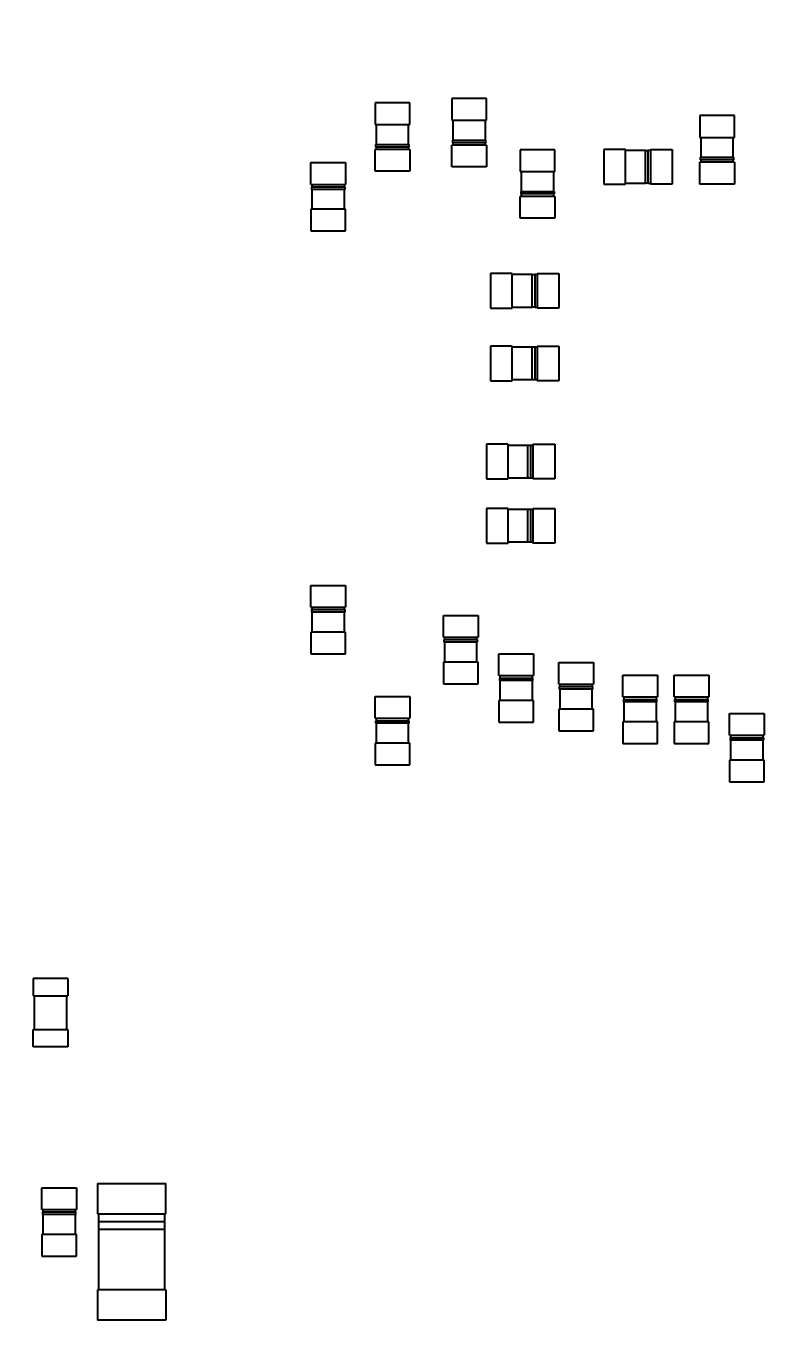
# Model space of a CAD drawing. Header units: millimetres. Extents: x 461 to 1302, y 117 to 711.
# Drawn here: x 1035.3 to 1070.6, y 512.7 to 573.3 of the extents above; entities that cross this region are included whole.
import ezdxf

# ---------------------------------------------------------------- set-up
doc = ezdxf.new("R2010")
doc.units = ezdxf.units.MM
doc.layers.get('0').update_dxf_attribs({"lineweight": 50})
doc.styles.add('GOST-2.304_Type-B_italic', font='')
doc.styles.get('GOST-2.304_Type-B_italic').set_extended_font_data('GOST Common', italic=True)
doc.dimstyles.new('ISO-25', dxfattribs={"dimtxt": 2.5, "dimasz": 2.5, "dimexe": 1.25, "dimexo": 0.625, "dimtad": 1, "dimtxsty": 'Standard', "dimcen": 2.5, "dimadec": 0, "dimazin": 0, "dimtfac": 1, "dimtmove": 0, "dimatfit": 3, "dimfxl": 1, "dimarcsym": 0})

# ---------------------------------------------------------------- blocks, each defined once
blk = doc.blocks.new('_Open30')
at = {"color": 0, "linetype": 'ByBlock', "lineweight": -2}
for p, q in [((-1, 0.268), (0, 0)), ((0, 0), (-1, -0.268)), ((0, 0), (-1, 0))]:
    blk.add_line(p, q, dxfattribs=at)
blk = doc.blocks.new('*D58')
at = {"color": 0, "lineweight": -2, "transparency": 16777216}
for p, q in [((948.599, 537.973), (948.599, 693.937)), ((1213.414, 641.524), (1213.414, 693.937)), ((1209.414, 692.687), (952.599, 692.687))]:
    blk.add_line(p, q, dxfattribs=at)
at = {"layer": 'Defpoints', "color": 0, "lineweight": 20, "transparency": 16777216}
for p in [(948.599, 692.687), (1213.414, 640.899), (948.599, 537.348)]:
    blk.add_point(p, dxfattribs=at)
at = {"color": 0, "lineweight": -2, "transparency": 16777216, "xscale": 4, "yscale": 4, "zscale": 4, "rotation": 180}
blk.add_blockref('_Open30', (948.599, 692.687), dxfattribs=at)
at = {"color": 0, "lineweight": -2, "transparency": 16777216, "xscale": 4, "yscale": 4, "zscale": 4}
blk.add_blockref('_Open30', (1213.414, 692.687), dxfattribs=at)
at = {"color": 0, "lineweight": 20, "transparency": 16777216, "insert": (1081.006, 695.312), "char_height": 4, "attachment_point": 5, "style": 'GOST-2.304_Type-B_italic'}
blk.add_mtext('133*', dxfattribs=at)

msp = doc.modelspace()

# ---------------------------------------------------------------- linework, layer by layer
at = {"color": 7, "linetype": 'Continuous', "lineweight": 25}
for p, q in [((1051.634, 569.705), (1051.634, 568.689)), ((1053.258, 569.705), (1051.634, 569.705)), ((1053.258, 568.689), (1053.258, 569.705)), ((1055.234, 569.905), (1055.234, 568.889)), ((1056.858, 569.905), (1055.234, 569.905)), ((1056.858, 568.889), (1056.858, 569.905)), ((1066.834, 569.105), (1066.834, 568.089)), ((1068.458, 569.105), (1066.834, 569.105)), ((1068.458, 568.089), (1068.458, 569.105)), ((1051.634, 568.689), (1053.258, 568.689)), ((1051.684, 568.689), (1051.684, 567.755)), ((1053.208, 567.755), (1053.208, 568.689)), ((1055.234, 568.889), (1056.858, 568.889)), ((1055.284, 568.889), (1055.284, 567.955)), ((1056.808, 567.955), (1056.808, 568.889)), ((1055.278, 567.837), (1055.278, 567.955)), ((1055.278, 567.955), (1056.814, 567.955)), ((1055.278, 567.955), (1055.284, 567.955)), ((1056.814, 567.955), (1056.814, 567.837)), ((1066.834, 568.089), (1068.458, 568.089)), ((1066.884, 568.089), (1066.884, 567.155)), ((1068.408, 567.155), (1068.408, 568.089)), ((1053.258, 567.521), (1051.634, 567.521)), ((1051.634, 566.505), (1051.634, 567.521)), ((1051.678, 567.637), (1051.678, 567.755)), ((1051.678, 567.755), (1053.214, 567.755)), ((1051.678, 567.755), (1051.684, 567.755)), ((1053.214, 567.637), (1051.678, 567.637)), ((1051.678, 567.637), (1051.684, 567.637)), ((1051.684, 567.637), (1051.684, 567.521)), ((1053.208, 567.521), (1053.208, 567.637)), ((1053.214, 567.755), (1053.214, 567.637)), ((1053.258, 567.521), (1053.258, 566.505)), ((1056.858, 567.721), (1055.234, 567.721)), ((1055.234, 566.705), (1055.234, 567.721)), ((1056.814, 567.837), (1055.278, 567.837)), ((1055.278, 567.837), (1055.284, 567.837)), ((1055.284, 567.837), (1055.284, 567.721)), ((1056.808, 567.721), (1056.808, 567.837)), ((1056.858, 567.721), (1056.858, 566.705)), ((1058.434, 567.505), (1058.434, 566.489)), ((1060.058, 567.505), (1058.434, 567.505)), ((1060.058, 566.489), (1060.058, 567.505)), ((1062.341, 567.517), (1062.341, 565.893)), ((1063.357, 567.517), (1062.341, 567.517)), ((1063.357, 565.893), (1063.357, 567.517)), ((1064.291, 567.467), (1063.357, 567.467)), ((1064.291, 567.473), (1064.409, 567.473)), ((1064.291, 565.937), (1064.291, 567.473)), ((1064.409, 567.473), (1064.409, 565.937)), ((1064.525, 567.467), (1064.409, 567.467)), ((1064.525, 567.517), (1064.525, 565.893)), ((1064.525, 567.517), (1065.541, 567.517)), ((1065.541, 567.517), (1065.541, 565.893)), ((1048.634, 566.905), (1050.258, 566.905)), ((1048.634, 565.889), (1048.634, 566.905)), ((1050.258, 566.905), (1050.258, 565.889)), ((1056.858, 566.705), (1055.234, 566.705)), ((1068.458, 566.921), (1066.834, 566.921)), ((1066.834, 565.905), (1066.834, 566.921)), ((1066.878, 567.037), (1066.878, 567.155)), ((1066.878, 567.155), (1068.414, 567.155)), ((1066.878, 567.155), (1066.884, 567.155)), ((1068.414, 567.037), (1066.878, 567.037)), ((1066.878, 567.037), (1066.884, 567.037)), ((1066.884, 567.037), (1066.884, 566.921)), ((1068.408, 566.921), (1068.408, 567.037)), ((1068.414, 567.155), (1068.414, 567.037)), ((1068.458, 566.921), (1068.458, 565.905)), ((1053.258, 566.505), (1051.634, 566.505)), ((1058.434, 566.489), (1060.058, 566.489)), ((1058.484, 566.489), (1058.484, 565.555)), ((1060.008, 565.555), (1060.008, 566.489)), ((1048.634, 565.889), (1050.258, 565.889)), ((1048.678, 565.773), (1050.214, 565.773)), ((1048.678, 565.655), (1048.678, 565.773)), ((1050.214, 565.655), (1048.678, 565.655)), ((1048.684, 565.889), (1048.684, 565.773)), ((1048.684, 565.655), (1048.684, 564.721)), ((1050.208, 565.773), (1050.208, 565.889)), ((1050.214, 565.773), (1050.208, 565.773)), ((1050.208, 564.721), (1050.208, 565.655)), ((1050.214, 565.655), (1050.208, 565.655)), ((1050.214, 565.773), (1050.214, 565.655)), ((1058.478, 565.437), (1058.478, 565.555)), ((1058.478, 565.555), (1060.014, 565.555)), ((1058.478, 565.555), (1058.484, 565.555)), ((1060.014, 565.437), (1058.478, 565.437)), ((1058.478, 565.437), (1058.484, 565.437)), ((1058.484, 565.437), (1058.484, 565.321)), ((1060.008, 565.321), (1060.008, 565.437)), ((1060.014, 565.555), (1060.014, 565.437)), ((1062.341, 565.893), (1063.357, 565.893)), ((1063.357, 565.943), (1064.291, 565.943)), ((1064.409, 565.937), (1064.291, 565.937)), ((1064.409, 565.943), (1064.525, 565.943)), ((1065.541, 565.893), (1064.525, 565.893)), ((1068.458, 565.905), (1066.834, 565.905)), ((1060.058, 565.321), (1058.434, 565.321)), ((1058.434, 564.305), (1058.434, 565.321)), ((1060.058, 565.321), (1060.058, 564.305)), ((1050.258, 564.721), (1048.634, 564.721)), ((1048.634, 564.721), (1048.634, 563.705)), ((1050.258, 563.705), (1050.258, 564.721)), ((1060.058, 564.305), (1058.434, 564.305)), ((1048.634, 563.705), (1050.258, 563.705)), ((1057.046, 561.717), (1057.046, 560.093)), ((1058.062, 561.717), (1057.046, 561.717)), ((1058.062, 560.093), (1058.062, 561.717)), ((1058.996, 561.667), (1058.062, 561.667)), ((1058.996, 561.673), (1059.114, 561.673)), ((1058.996, 560.137), (1058.996, 561.673)), ((1059.114, 561.673), (1059.114, 560.137)), ((1059.23, 561.667), (1059.114, 561.667)), ((1059.23, 561.717), (1059.23, 560.093)), ((1059.23, 561.717), (1060.246, 561.717)), ((1060.246, 561.717), (1060.246, 560.093)), ((1057.046, 560.093), (1058.062, 560.093)), ((1058.062, 560.143), (1058.996, 560.143)), ((1059.114, 560.137), (1058.996, 560.137)), ((1059.114, 560.143), (1059.23, 560.143)), ((1060.246, 560.093), (1059.23, 560.093)), ((1057.046, 558.317), (1057.046, 556.693)), ((1058.062, 558.317), (1057.046, 558.317)), ((1058.062, 556.693), (1058.062, 558.317)), ((1058.996, 558.267), (1058.062, 558.267)), ((1058.996, 558.273), (1059.114, 558.273)), ((1058.996, 556.737), (1058.996, 558.273)), ((1059.114, 558.273), (1059.114, 556.737)), ((1059.23, 558.267), (1059.114, 558.267)), ((1059.23, 558.317), (1059.23, 556.693)), ((1059.23, 558.317), (1060.246, 558.317)), ((1060.246, 558.317), (1060.246, 556.693)), ((1057.046, 556.693), (1058.062, 556.693)), ((1058.062, 556.743), (1058.996, 556.743)), ((1059.114, 556.737), (1058.996, 556.737)), ((1059.114, 556.743), (1059.23, 556.743)), ((1060.246, 556.693), (1059.23, 556.693)), ((1056.846, 553.717), (1056.846, 552.093)), ((1057.862, 553.717), (1056.846, 553.717)), ((1057.862, 552.093), (1057.862, 553.717)), ((1058.796, 553.667), (1057.862, 553.667)), ((1058.796, 552.137), (1058.796, 553.673)), ((1058.796, 553.673), (1058.914, 553.673)), ((1058.914, 553.673), (1058.914, 552.137)), ((1059.03, 553.667), (1058.914, 553.667)), ((1059.03, 553.717), (1059.03, 552.093)), ((1059.03, 553.717), (1060.046, 553.717)), ((1060.046, 553.717), (1060.046, 552.093)), ((1057.862, 552.143), (1058.796, 552.143)), ((1058.914, 552.137), (1058.796, 552.137)), ((1058.914, 552.143), (1059.03, 552.143)), ((1056.846, 552.093), (1057.862, 552.093)), ((1060.046, 552.093), (1059.03, 552.093)), ((1056.846, 550.717), (1056.846, 549.093)), ((1057.862, 550.717), (1056.846, 550.717)), ((1057.862, 549.093), (1057.862, 550.717)), ((1058.796, 550.667), (1057.862, 550.667)), ((1058.796, 550.673), (1058.914, 550.673)), ((1058.796, 549.137), (1058.796, 550.673)), ((1058.914, 550.673), (1058.914, 549.137)), ((1059.03, 550.667), (1058.914, 550.667)), ((1059.03, 550.717), (1059.03, 549.093)), ((1059.03, 550.717), (1060.046, 550.717)), ((1060.046, 550.717), (1060.046, 549.093)), ((1056.846, 549.093), (1057.862, 549.093)), ((1057.862, 549.143), (1058.796, 549.143)), ((1058.914, 549.137), (1058.796, 549.137)), ((1058.914, 549.143), (1059.03, 549.143)), ((1060.046, 549.093), (1059.03, 549.093)), ((1048.634, 547.105), (1050.258, 547.105)), ((1048.634, 546.089), (1048.634, 547.105)), ((1050.258, 547.105), (1050.258, 546.089)), ((1048.634, 546.089), (1050.258, 546.089)), ((1048.684, 546.089), (1048.684, 545.973)), ((1050.208, 545.973), (1050.208, 546.089)), ((1048.678, 545.973), (1050.214, 545.973)), ((1048.678, 545.855), (1048.678, 545.973)), ((1050.214, 545.855), (1048.678, 545.855)), ((1048.684, 545.855), (1048.684, 544.921)), ((1050.214, 545.973), (1050.208, 545.973)), ((1050.208, 544.921), (1050.208, 545.855)), ((1050.214, 545.855), (1050.208, 545.855)), ((1050.214, 545.973), (1050.214, 545.855)), ((1054.834, 545.705), (1056.458, 545.705)), ((1054.834, 544.689), (1054.834, 545.705)), ((1056.458, 545.705), (1056.458, 544.689)), ((1050.258, 544.921), (1048.634, 544.921)), ((1048.634, 544.921), (1048.634, 543.905)), ((1050.258, 543.905), (1050.258, 544.921)), ((1054.834, 544.689), (1056.458, 544.689)), ((1054.878, 544.573), (1056.414, 544.573)), ((1054.878, 544.455), (1054.878, 544.573)), ((1056.414, 544.455), (1054.878, 544.455)), ((1054.884, 544.689), (1054.884, 544.573)), ((1054.884, 544.455), (1054.884, 543.521)), ((1056.408, 544.573), (1056.408, 544.689)), ((1056.414, 544.573), (1056.408, 544.573)), ((1056.408, 543.521), (1056.408, 544.455)), ((1056.414, 544.455), (1056.408, 544.455)), ((1056.414, 544.573), (1056.414, 544.455)), ((1048.634, 543.905), (1050.258, 543.905)), ((1057.434, 543.905), (1059.058, 543.905)), ((1057.434, 542.889), (1057.434, 543.905)), ((1059.058, 543.905), (1059.058, 542.889)), ((1056.458, 543.521), (1054.834, 543.521)), ((1054.834, 543.521), (1054.834, 542.505)), ((1056.458, 542.505), (1056.458, 543.521)), ((1060.234, 543.505), (1061.858, 543.505)), ((1060.234, 542.489), (1060.234, 543.505)), ((1061.858, 543.505), (1061.858, 542.489)), ((1054.834, 542.505), (1056.458, 542.505)), ((1057.434, 542.889), (1059.058, 542.889)), ((1057.478, 542.773), (1059.014, 542.773)), ((1057.478, 542.655), (1057.478, 542.773)), ((1059.014, 542.655), (1057.478, 542.655)), ((1057.484, 542.889), (1057.484, 542.773)), ((1057.484, 542.655), (1057.484, 541.721)), ((1059.008, 542.773), (1059.008, 542.889)), ((1059.014, 542.773), (1059.008, 542.773)), ((1059.008, 541.721), (1059.008, 542.655)), ((1059.014, 542.655), (1059.008, 542.655)), ((1059.014, 542.773), (1059.014, 542.655)), ((1060.234, 542.489), (1061.858, 542.489)), ((1060.284, 542.489), (1060.284, 542.373)), ((1061.808, 542.373), (1061.808, 542.489)), ((1063.234, 542.905), (1064.858, 542.905)), ((1063.234, 541.889), (1063.234, 542.905)), ((1064.858, 542.905), (1064.858, 541.889)), ((1065.634, 542.905), (1067.258, 542.905)), ((1065.634, 541.889), (1065.634, 542.905)), ((1067.258, 542.905), (1067.258, 541.889)), ((1051.634, 541.905), (1053.258, 541.905)), ((1051.634, 540.889), (1051.634, 541.905)), ((1053.258, 541.905), (1053.258, 540.889)), ((1060.278, 542.373), (1061.814, 542.373)), ((1060.278, 542.255), (1060.278, 542.373)), ((1061.814, 542.255), (1060.278, 542.255)), ((1060.284, 542.255), (1060.284, 541.321)), ((1061.814, 542.373), (1061.808, 542.373)), ((1061.808, 541.321), (1061.808, 542.255)), ((1061.814, 542.255), (1061.808, 542.255)), ((1061.814, 542.373), (1061.814, 542.255)), ((1063.234, 541.889), (1064.858, 541.889)), ((1063.284, 541.889), (1063.284, 541.773)), ((1064.808, 541.773), (1064.808, 541.889)), ((1065.634, 541.889), (1067.258, 541.889)), ((1065.684, 541.889), (1065.684, 541.773)), ((1067.208, 541.773), (1067.208, 541.889)), ((1059.058, 541.721), (1057.434, 541.721)), ((1057.434, 541.721), (1057.434, 540.705)), ((1059.058, 540.705), (1059.058, 541.721)), ((1061.858, 541.321), (1060.234, 541.321)), ((1060.234, 541.321), (1060.234, 540.305)), ((1061.858, 540.305), (1061.858, 541.321)), ((1063.278, 541.773), (1064.814, 541.773)), ((1063.278, 541.655), (1063.278, 541.773)), ((1064.814, 541.655), (1063.278, 541.655)), ((1063.284, 541.655), (1063.284, 540.721)), ((1064.814, 541.773), (1064.808, 541.773)), ((1064.808, 540.721), (1064.808, 541.655)), ((1064.814, 541.655), (1064.808, 541.655)), ((1064.814, 541.773), (1064.814, 541.655)), ((1065.678, 541.773), (1067.214, 541.773)), ((1065.678, 541.655), (1065.678, 541.773)), ((1067.214, 541.655), (1065.678, 541.655)), ((1065.684, 541.655), (1065.684, 540.721)), ((1067.214, 541.773), (1067.208, 541.773)), ((1067.208, 540.721), (1067.208, 541.655)), ((1067.214, 541.655), (1067.208, 541.655)), ((1067.214, 541.773), (1067.214, 541.655)), ((1051.634, 540.889), (1053.258, 540.889)), ((1051.678, 540.773), (1053.214, 540.773)), ((1051.678, 540.655), (1051.678, 540.773)), ((1051.678, 540.773), (1051.678, 540.773)), ((1053.214, 540.655), (1051.678, 540.655)), ((1051.684, 540.889), (1051.684, 540.773)), ((1051.684, 540.773), (1051.684, 540.773)), ((1051.684, 540.655), (1051.684, 539.721)), ((1053.208, 540.773), (1053.208, 540.889)), ((1053.214, 540.773), (1053.208, 540.773)), ((1053.208, 539.721), (1053.208, 540.655)), ((1053.214, 540.655), (1053.208, 540.655)), ((1053.214, 540.773), (1053.214, 540.655)), ((1057.434, 540.705), (1059.058, 540.705)), ((1064.858, 540.721), (1063.234, 540.721)), ((1063.234, 540.721), (1063.234, 539.705)), ((1064.858, 539.705), (1064.858, 540.721)), ((1067.258, 540.721), (1065.634, 540.721)), ((1065.634, 540.721), (1065.634, 539.705)), ((1067.258, 539.705), (1067.258, 540.721)), ((1068.234, 541.105), (1069.858, 541.105)), ((1068.234, 540.089), (1068.234, 541.105)), ((1069.858, 541.105), (1069.858, 540.089)), ((1060.234, 540.305), (1061.858, 540.305)), ((1068.234, 540.089), (1069.858, 540.089)), ((1068.284, 540.089), (1068.284, 539.973)), ((1069.808, 539.973), (1069.808, 540.089)), ((1053.258, 539.721), (1051.634, 539.721)), ((1051.634, 539.721), (1051.634, 538.705)), ((1053.258, 538.705), (1053.258, 539.721)), ((1063.234, 539.705), (1064.858, 539.705)), ((1065.634, 539.705), (1067.258, 539.705)), ((1068.278, 539.973), (1069.814, 539.973)), ((1068.278, 539.855), (1068.278, 539.973)), ((1069.814, 539.855), (1068.278, 539.855)), ((1068.284, 539.855), (1068.284, 538.921)), ((1069.814, 539.973), (1069.808, 539.973)), ((1069.808, 538.921), (1069.808, 539.855)), ((1069.814, 539.855), (1069.808, 539.855)), ((1069.814, 539.973), (1069.814, 539.855)), ((1069.858, 538.921), (1068.234, 538.921)), ((1068.234, 538.921), (1068.234, 537.905)), ((1069.858, 537.905), (1069.858, 538.921)), ((1051.634, 538.705), (1053.258, 538.705)), ((1068.234, 537.905), (1069.858, 537.905)), ((1037.258, 528.705), (1035.634, 528.705)), ((1035.634, 528.705), (1035.634, 527.893)), ((1037.258, 528.705), (1037.258, 527.893)), ((1035.634, 527.893), (1037.258, 527.893)), ((1035.684, 527.893), (1035.684, 526.317)), ((1037.208, 526.317), (1037.208, 527.893)), ((1035.634, 526.317), (1037.258, 526.317)), ((1035.634, 525.505), (1035.634, 526.317)), ((1037.258, 526.317), (1037.258, 525.505)), ((1037.258, 525.505), (1035.634, 525.505)), ((1036.034, 518.905), (1037.658, 518.905)), ((1036.034, 517.889), (1036.034, 518.905)), ((1037.658, 518.905), (1037.658, 517.889)), ((1038.646, 519.105), (1038.646, 517.683)), ((1038.646, 519.105), (1041.846, 519.105)), ((1041.846, 517.683), (1041.846, 519.105)), ((1036.034, 517.889), (1036.034, 517.889)), ((1036.034, 517.889), (1037.658, 517.889)), ((1036.078, 517.773), (1037.614, 517.773)), ((1036.078, 517.655), (1036.078, 517.773)), ((1037.614, 517.655), (1036.078, 517.655)), ((1036.084, 517.889), (1036.084, 517.773)), ((1036.084, 517.889), (1036.084, 517.889)), ((1036.084, 517.655), (1036.084, 516.721)), ((1037.608, 517.773), (1037.608, 517.889)), ((1037.608, 517.889), (1037.608, 517.889)), ((1037.614, 517.773), (1037.608, 517.773)), ((1037.608, 516.721), (1037.608, 517.655)), ((1037.614, 517.655), (1037.608, 517.655)), ((1037.614, 517.773), (1037.614, 517.655)), ((1037.658, 517.889), (1037.658, 517.889)), ((1038.646, 517.683), (1041.846, 517.683)), ((1038.696, 517.683), (1038.696, 517.327)), ((1041.796, 517.327), (1041.796, 517.683)), ((1038.692, 517.327), (1038.692, 516.971)), ((1038.692, 517.327), (1041.8, 517.327)), ((1038.692, 516.971), (1041.8, 516.971)), ((1038.696, 516.971), (1038.696, 514.127)), ((1041.8, 517.327), (1041.796, 517.327)), ((1041.8, 516.971), (1041.796, 516.971)), ((1041.796, 514.127), (1041.796, 516.971)), ((1041.8, 516.971), (1041.8, 517.327)), ((1037.658, 516.721), (1036.034, 516.721)), ((1036.034, 516.721), (1036.034, 515.705)), ((1037.658, 515.705), (1037.658, 516.721)), ((1036.034, 515.705), (1037.658, 515.705)), ((1038.646, 514.127), (1038.646, 512.705)), ((1041.846, 514.127), (1038.646, 514.127)), ((1041.846, 514.127), (1041.846, 512.705)), ((1041.846, 512.705), (1038.646, 512.705))]:
    msp.add_line(p, q, dxfattribs=at)

# ---------------------------------------------------------------- dimensions: what is measured, and where the dimension line sits
at = {"color": 7, "lineweight": 20, "true_color": 0xffffff}
dim = msp.add_linear_dim(base=(948.599, 692.687), p1=(1213.414, 640.899), p2=(948.599, 537.348), text='133*', dimstyle='ISO-25', override={"dimtxt": 4, "dimasz": 4, "dimtxsty": 'GOST-2.304_Type-B_italic', "dimblk1": 'Open30', "dimblk2": 'Open30', "dimsah": 1}, dxfattribs=at)
dim.commit()
dim.dimension.update_dxf_attribs({"geometry": '*D58', "text_midpoint": (1081.006, 695.312)})

doc.saveas('drawing.dxf')
